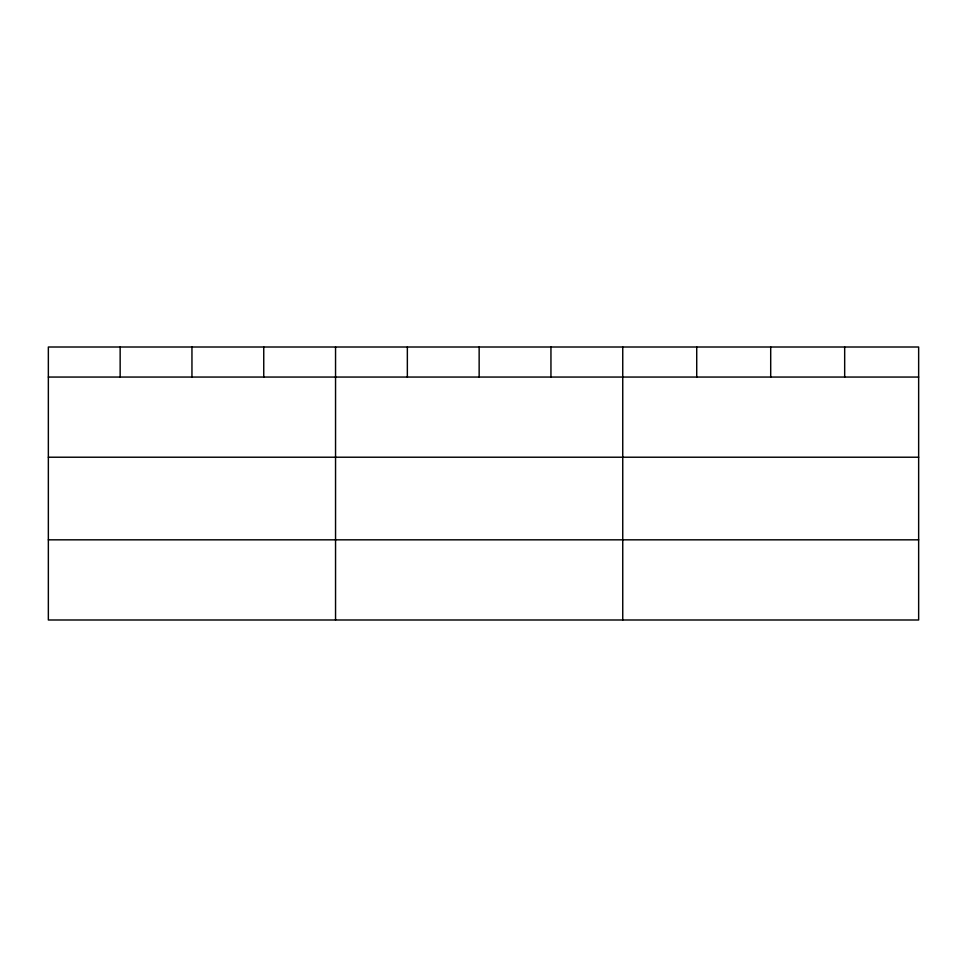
<?xml version="1.0" encoding="UTF-8"?>
<svg xmlns="http://www.w3.org/2000/svg" width="967" height="967" viewBox="0 0 967 967"><rect width="100%" height="100%" fill="white"/><g stroke="black" fill="none" stroke-linecap="round" stroke-linejoin="round"><path stroke-width="1.45" d="M918.65 457.222L918.65 347.008L48.35 347.008L48.35 619.992L918.65 619.992L918.65 457.222L48.35 457.222M48.35 377.057L918.65 377.057M48.35 539.828L918.65 539.828M844.674 347.008L844.674 377.057M770.699 347.008L770.699 377.057M696.723 347.008L696.723 377.057M622.748 347.008L622.748 619.992M550.948 347.008L550.948 377.057M479.148 347.008L479.148 377.057M407.349 347.008L407.349 377.057M335.549 347.008L335.549 619.992M263.749 347.008L263.749 377.057M191.95 347.008L191.95 377.057M120.15 347.008L120.15 377.057"/></g></svg>
